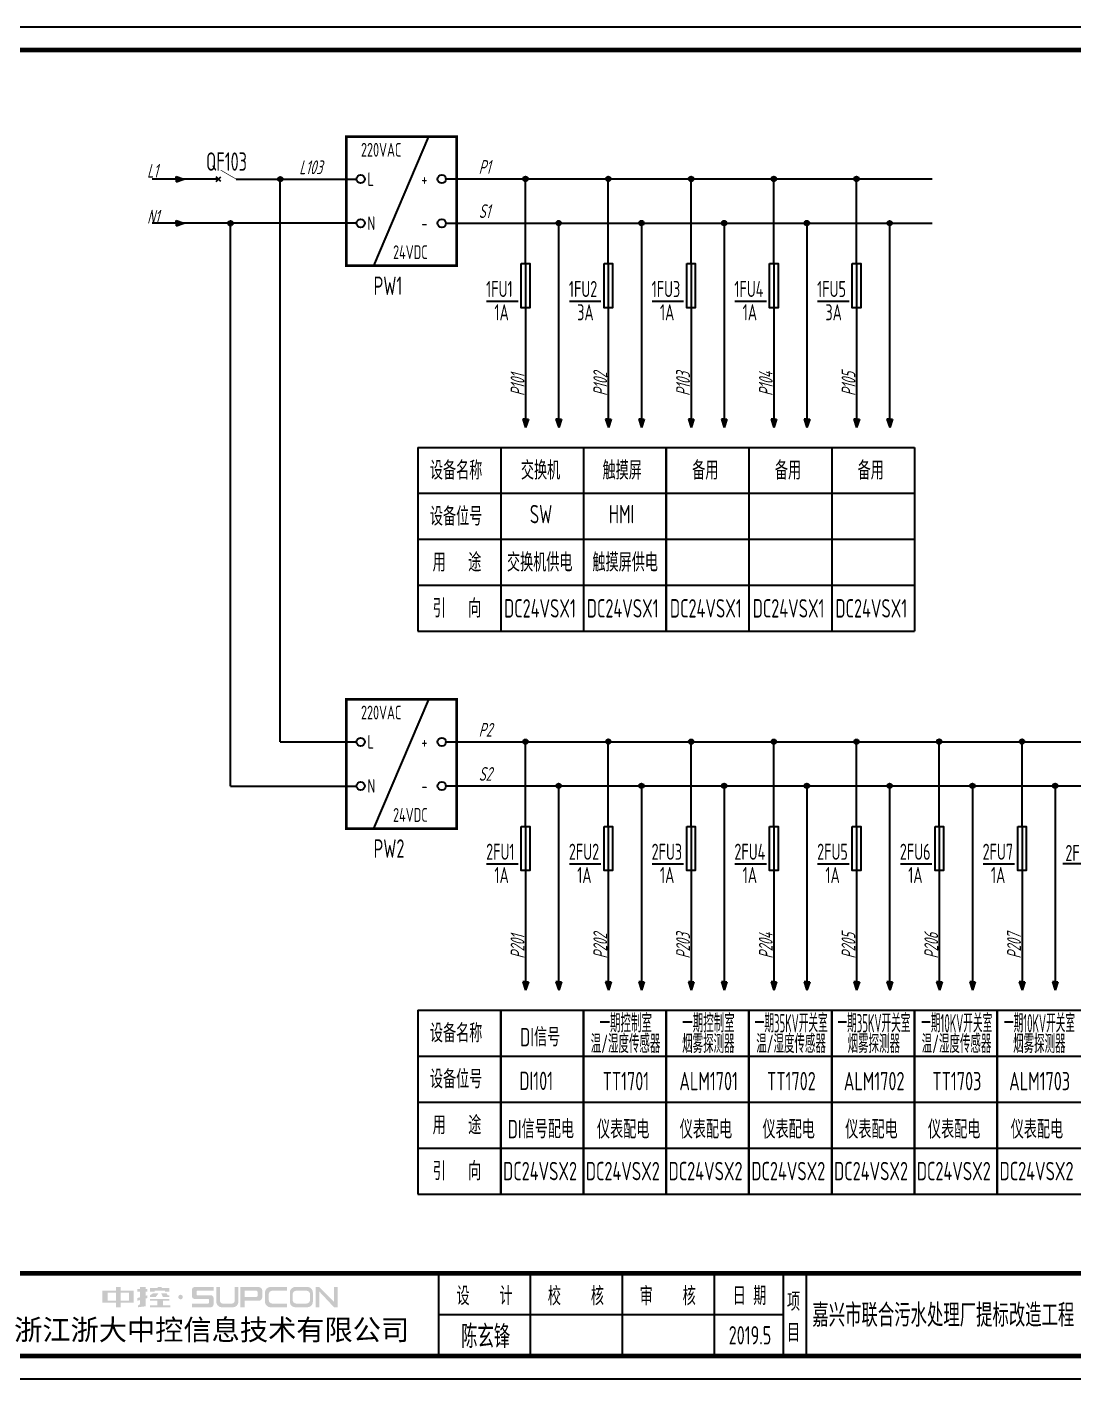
# Model space of a CAD drawing. Header units: millimetres. Extents: x 30557 to 235556, y -116603 to -73383.
# Drawn here: x 219187 to 221464, y -76323 to -73383 of the extents above; entities that cross this region are included whole.
import ezdxf
from ezdxf.enums import TextEntityAlignment as Align

# ---------------------------------------------------------------- set-up
doc = ezdxf.new("R2010")
doc.units = ezdxf.units.MM
doc.layers.add('1', color=3, linetype='Continuous')
doc.layers.add('AXIS', color=4, linetype='Continuous')
doc.layers.add('_Drawing', color=7, linetype='Continuous', lineweight=25)
doc.styles.add('supcon', font='sceie.shx', dxfattribs={"width": 0.75, "height": 40, "bigfont": 'sceic.shx'})
doc.styles.add('Title', font='', dxfattribs={"height": 45})
doc.styles.get('Title').set_extended_font_data('SimHei')

# ---------------------------------------------------------------- blocks, each defined once
blk = doc.blocks.new('中控·SUPCON')
at = {"linetype": 'Continuous'}
h = blk.add_hatch(color=2, dxfattribs=at)
h.dxf.hatch_style = 1
h.paths.add_polyline_path([(34, 33), (20, 33), (20, 37), (15, 37), (15, 36), (15, 33), (0, 33), (0, 20), (13, 20), (15, 20), (15, 15), (20, 15), (20, 20), (22, 20), (34, 20)])
h.paths.add_polyline_path([(20, 30), (20, 31), (29, 31), (29, 22), (20, 22)], flags=16)
h.paths.add_polyline_path([(15, 30), (15, 22), (6, 22), (6, 31), (15, 31)], flags=16)
h.paths.add_polyline_path([(47, 32), (49, 32), (49, 35), (47, 35), (47, 37), (41, 37), (41, 35), (38, 35), (38, 32), (41, 32), (41, 25.8), (38, 25), (38, 22), (41, 22.8), (41, 18.3), (39, 17), (39, 15), (47, 16), (47, 24.5), (49, 25), (49, 28), (47, 27.5)])
h.paths.add_polyline_path([(61, 30), (55, 30), (52, 28), (52, 26), (58, 26)])
h.paths.add_polyline_path([(73, 28), (71, 28), (70, 30), (64, 30), (66, 26), (73, 26)])
h.paths.add_polyline_path([(73, 36), (64.6, 36), (64.6, 37), (60.4, 37), (60.4, 36), (52, 36), (52, 32), (56.8, 32), (56.8, 33.1), (68.2, 33.1), (68.2, 32), (73, 32)])
h.paths.add_polyline_path([(66, 22), (73, 22), (73, 24), (52, 24), (52, 22), (60, 22), (60, 17), (52, 17), (52, 15), (74, 15), (74, 17), (66, 17)])
h.paths.add_polyline_path([(82.7, 26.1, 1), (87.6, 26.1, 1)])
h.paths.add_polyline_path([(118, 28), (103.5, 28, -0.414214), (102.5, 29), (102.5, 32, -0.414214), (103.5, 33), (121, 33), (121, 37), (100.5, 37, 0.414214), (97.5, 34), (97.5, 27, 0.414214), (100.5, 24), (115, 24, -0.414214), (116, 23), (116, 20, -0.414214), (115, 19), (97.5, 19), (97.5, 15), (118, 15, 0.414214), (121, 18), (121, 25, 0.414214)])
h.paths.add_polyline_path([(128, 37), (124, 37), (124, 36), (124, 21, 0.414214), (130, 15), (142, 15, 0.414214), (148, 21), (148, 37), (144, 37), (144, 22, -0.414214), (141, 19), (131, 19, -0.414214), (128, 22)])
h.paths.add_polyline_path([(174, 26), (174, 33, 0.414214), (170, 37), (150, 37), (150, 36), (150, 15), (155, 15), (155, 22), (170, 22, 0.414214)])
h.paths.add_polyline_path([(167, 26), (155, 26), (155, 33), (167, 33, -0.414214), (169, 31), (169, 28, -0.414214)], flags=16)
h.paths.add_polyline_path([(201, 19), (185, 19, -0.414214), (181, 23), (181, 29, -0.414214), (185, 33), (201, 33), (201, 37), (183, 37, 0.414214), (177, 31), (177, 21, 0.414214), (183, 15), (201, 15)])
h.paths.add_polyline_path([(229, 21), (229, 31, 0.414214), (223, 37), (210, 37, 0.414214), (204, 31), (204, 21, 0.414214), (210, 15), (223, 15, 0.414214)])
h.paths.add_polyline_path([(207, 23), (207, 29, -0.414214), (211, 33), (222, 33, -0.414214), (226, 29), (226, 23, -0.414214), (222, 19), (211, 19, -0.414214)], flags=16)
h.paths.add_polyline_path([(236, 32.1), (252, 15), (256, 15), (256, 37), (252, 37), (252, 21), (236, 37), (232, 37), (232, 36), (232, 15), (236, 15)])
h = blk.add_hatch(color=2, dxfattribs=at)
h.dxf.hatch_style = 1
h.paths.add_polyline_path([(34, 33), (20, 33), (20, 37), (15, 37), (15, 36), (15, 33), (0, 33), (0, 20), (13, 20), (15, 20), (15, 15), (20, 15), (20, 20), (22, 20), (34, 20)])
h.paths.add_polyline_path([(20, 30), (20, 31), (29, 31), (29, 22), (20, 22)], flags=16)
h.paths.add_polyline_path([(15, 30), (15, 22), (6, 22), (6, 31), (15, 31)], flags=16)
h.paths.add_polyline_path([(47, 32), (49, 32), (49, 35), (47, 35), (47, 37), (41, 37), (41, 35), (38, 35), (38, 32), (41, 32), (41, 25.8), (38, 25), (38, 22), (41, 22.8), (41, 18.3), (39, 17), (39, 15), (47, 16), (47, 24.5), (49, 25), (49, 28), (47, 27.5)])
h.paths.add_polyline_path([(61, 30), (55, 30), (52, 28), (52, 26), (58, 26)])
h.paths.add_polyline_path([(73, 28), (71, 28), (70, 30), (64, 30), (66, 26), (73, 26)])
h.paths.add_polyline_path([(73, 36), (64.6, 36), (64.6, 37), (60.4, 37), (60.4, 36), (52, 36), (52, 32), (56.8, 32), (56.8, 33.1), (68.2, 33.1), (68.2, 32), (73, 32)])
h.paths.add_polyline_path([(66, 22), (73, 22), (73, 24), (52, 24), (52, 22), (60, 22), (60, 17), (52, 17), (52, 15), (74, 15), (74, 17), (66, 17)])
h.paths.add_polyline_path([(82.7, 26.1, 1), (87.6, 26.1, 1)])
h.paths.add_polyline_path([(118, 28), (103.5, 28, -0.414214), (102.5, 29), (102.5, 32, -0.414214), (103.5, 33), (121, 33), (121, 37), (100.5, 37, 0.414214), (97.5, 34), (97.5, 27, 0.414214), (100.5, 24), (115, 24, -0.414214), (116, 23), (116, 20, -0.414214), (115, 19), (97.5, 19), (97.5, 15), (118, 15, 0.414214), (121, 18), (121, 25, 0.414214)])
h.paths.add_polyline_path([(128, 37), (124, 37), (124, 36), (124, 21, 0.414214), (130, 15), (142, 15, 0.414214), (148, 21), (148, 37), (144, 37), (144, 22, -0.414214), (141, 19), (131, 19, -0.414214), (128, 22)])
h.paths.add_polyline_path([(174, 26), (174, 33, 0.414214), (170, 37), (150, 37), (150, 36), (150, 15), (155, 15), (155, 22), (170, 22, 0.414214)])
h.paths.add_polyline_path([(167, 26), (155, 26), (155, 33), (167, 33, -0.414214), (169, 31), (169, 28, -0.414214)], flags=16)
h.paths.add_polyline_path([(201, 19), (185, 19, -0.414214), (181, 23), (181, 29, -0.414214), (185, 33), (201, 33), (201, 37), (183, 37, 0.414214), (177, 31), (177, 21, 0.414214), (183, 15), (201, 15)])
h.paths.add_polyline_path([(229, 21), (229, 31, 0.414214), (223, 37), (210, 37, 0.414214), (204, 31), (204, 21, 0.414214), (210, 15), (223, 15, 0.414214)])
h.paths.add_polyline_path([(207, 23), (207, 29, -0.414214), (211, 33), (222, 33, -0.414214), (226, 29), (226, 23, -0.414214), (222, 19), (211, 19, -0.414214)], flags=16)
h.paths.add_polyline_path([(236, 32.1), (252, 15), (256, 15), (256, 37), (252, 37), (252, 21), (236, 37), (232, 37), (232, 36), (232, 15), (236, 15)])
h = blk.add_hatch(color=2, dxfattribs=at)
h.dxf.hatch_style = 1
h.paths.add_polyline_path([(34, 33), (20, 33), (20, 37), (15, 37), (15, 36), (15, 33), (0, 33), (0, 20), (13, 20), (15, 20), (15, 15), (20, 15), (20, 20), (22, 20), (34, 20)])
h.paths.add_polyline_path([(20, 30), (20, 31), (29, 31), (29, 22), (20, 22)], flags=16)
h.paths.add_polyline_path([(15, 30), (15, 22), (6, 22), (6, 31), (15, 31)], flags=16)
h.paths.add_polyline_path([(47, 32), (49, 32), (49, 35), (47, 35), (47, 37), (41, 37), (41, 35), (38, 35), (38, 32), (41, 32), (41, 25.8), (38, 25), (38, 22), (41, 22.8), (41, 18.3), (39, 17), (39, 15), (47, 16), (47, 24.5), (49, 25), (49, 28), (47, 27.5)])
h.paths.add_polyline_path([(61, 30), (55, 30), (52, 28), (52, 26), (58, 26)])
h.paths.add_polyline_path([(73, 28), (71, 28), (70, 30), (64, 30), (66, 26), (73, 26)])
h.paths.add_polyline_path([(73, 36), (64.6, 36), (64.6, 37), (60.4, 37), (60.4, 36), (52, 36), (52, 32), (56.8, 32), (56.8, 33.1), (68.2, 33.1), (68.2, 32), (73, 32)])
h.paths.add_polyline_path([(66, 22), (73, 22), (73, 24), (52, 24), (52, 22), (60, 22), (60, 17), (52, 17), (52, 15), (74, 15), (74, 17), (66, 17)])
h.paths.add_polyline_path([(82.7, 26.1, 1), (87.6, 26.1, 1)])
h.paths.add_polyline_path([(118, 28), (103.5, 28, -0.414214), (102.5, 29), (102.5, 32, -0.414214), (103.5, 33), (121, 33), (121, 37), (100.5, 37, 0.414214), (97.5, 34), (97.5, 27, 0.414214), (100.5, 24), (115, 24, -0.414214), (116, 23), (116, 20, -0.414214), (115, 19), (97.5, 19), (97.5, 15), (118, 15, 0.414214), (121, 18), (121, 25, 0.414214)])
h.paths.add_polyline_path([(128, 37), (124, 37), (124, 36), (124, 21, 0.414214), (130, 15), (142, 15, 0.414214), (148, 21), (148, 37), (144, 37), (144, 22, -0.414214), (141, 19), (131, 19, -0.414214), (128, 22)])
h.paths.add_polyline_path([(174, 26), (174, 33, 0.414214), (170, 37), (150, 37), (150, 36), (150, 15), (155, 15), (155, 22), (170, 22, 0.414214)])
h.paths.add_polyline_path([(167, 26), (155, 26), (155, 33), (167, 33, -0.414214), (169, 31), (169, 28, -0.414214)], flags=16)
h.paths.add_polyline_path([(201, 19), (185, 19, -0.414214), (181, 23), (181, 29, -0.414214), (185, 33), (201, 33), (201, 37), (183, 37, 0.414214), (177, 31), (177, 21, 0.414214), (183, 15), (201, 15)])
h.paths.add_polyline_path([(229, 21), (229, 31, 0.414214), (223, 37), (210, 37, 0.414214), (204, 31), (204, 21, 0.414214), (210, 15), (223, 15, 0.414214)])
h.paths.add_polyline_path([(207, 23), (207, 29, -0.414214), (211, 33), (222, 33, -0.414214), (226, 29), (226, 23, -0.414214), (222, 19), (211, 19, -0.414214)], flags=16)
h.paths.add_polyline_path([(236, 32.1), (252, 15), (256, 15), (256, 37), (252, 37), (252, 21), (236, 37), (232, 37), (232, 36), (232, 15), (236, 15)])
h = blk.add_hatch(color=2, dxfattribs=at)
h.dxf.hatch_style = 1
h.paths.add_polyline_path([(34, 33), (20, 33), (20, 37), (15, 37), (15, 36), (15, 33), (0, 33), (0, 20), (13, 20), (15, 20), (15, 15), (20, 15), (20, 20), (22, 20), (34, 20)])
h.paths.add_polyline_path([(20, 30), (20, 31), (29, 31), (29, 22), (20, 22)], flags=16)
h.paths.add_polyline_path([(15, 30), (15, 22), (6, 22), (6, 31), (15, 31)], flags=16)
h.paths.add_polyline_path([(47, 32), (49, 32), (49, 35), (47, 35), (47, 37), (41, 37), (41, 35), (38, 35), (38, 32), (41, 32), (41, 25.8), (38, 25), (38, 22), (41, 22.8), (41, 18.3), (39, 17), (39, 15), (47, 16), (47, 24.5), (49, 25), (49, 28), (47, 27.5)])
h.paths.add_polyline_path([(61, 30), (55, 30), (52, 28), (52, 26), (58, 26)])
h.paths.add_polyline_path([(73, 28), (71, 28), (70, 30), (64, 30), (66, 26), (73, 26)])
h.paths.add_polyline_path([(73, 36), (64.6, 36), (64.6, 37), (60.4, 37), (60.4, 36), (52, 36), (52, 32), (56.8, 32), (56.8, 33.1), (68.2, 33.1), (68.2, 32), (73, 32)])
h.paths.add_polyline_path([(66, 22), (73, 22), (73, 24), (52, 24), (52, 22), (60, 22), (60, 17), (52, 17), (52, 15), (74, 15), (74, 17), (66, 17)])
h.paths.add_polyline_path([(82.7, 26.1, 1), (87.6, 26.1, 1)])
h.paths.add_polyline_path([(118, 28), (103.5, 28, -0.414214), (102.5, 29), (102.5, 32, -0.414214), (103.5, 33), (121, 33), (121, 37), (100.5, 37, 0.414214), (97.5, 34), (97.5, 27, 0.414214), (100.5, 24), (115, 24, -0.414214), (116, 23), (116, 20, -0.414214), (115, 19), (97.5, 19), (97.5, 15), (118, 15, 0.414214), (121, 18), (121, 25, 0.414214)])
h.paths.add_polyline_path([(128, 37), (124, 37), (124, 36), (124, 21, 0.414214), (130, 15), (142, 15, 0.414214), (148, 21), (148, 37), (144, 37), (144, 22, -0.414214), (141, 19), (131, 19, -0.414214), (128, 22)])
h.paths.add_polyline_path([(174, 26), (174, 33, 0.414214), (170, 37), (150, 37), (150, 36), (150, 15), (155, 15), (155, 22), (170, 22, 0.414214)])
h.paths.add_polyline_path([(167, 26), (155, 26), (155, 33), (167, 33, -0.414214), (169, 31), (169, 28, -0.414214)], flags=16)
h.paths.add_polyline_path([(201, 19), (185, 19, -0.414214), (181, 23), (181, 29, -0.414214), (185, 33), (201, 33), (201, 37), (183, 37, 0.414214), (177, 31), (177, 21, 0.414214), (183, 15), (201, 15)])
h.paths.add_polyline_path([(229, 21), (229, 31, 0.414214), (223, 37), (210, 37, 0.414214), (204, 31), (204, 21, 0.414214), (210, 15), (223, 15, 0.414214)])
h.paths.add_polyline_path([(207, 23), (207, 29, -0.414214), (211, 33), (222, 33, -0.414214), (226, 29), (226, 23, -0.414214), (222, 19), (211, 19, -0.414214)], flags=16)
h.paths.add_polyline_path([(236, 32.1), (252, 15), (256, 15), (256, 37), (252, 37), (252, 21), (236, 37), (232, 37), (232, 36), (232, 15), (236, 15)])
h = blk.add_hatch(color=2, dxfattribs=at)
h.dxf.hatch_style = 1
h.paths.add_polyline_path([(34, 33), (20, 33), (20, 37), (15, 37), (15, 36), (15, 33), (0, 33), (0, 20), (13, 20), (15, 20), (15, 15), (20, 15), (20, 20), (22, 20), (34, 20)])
h.paths.add_polyline_path([(20, 30), (20, 31), (29, 31), (29, 22), (20, 22)], flags=16)
h.paths.add_polyline_path([(15, 30), (15, 22), (6, 22), (6, 31), (15, 31)], flags=16)
h.paths.add_polyline_path([(47, 32), (49, 32), (49, 35), (47, 35), (47, 37), (41, 37), (41, 35), (38, 35), (38, 32), (41, 32), (41, 25.8), (38, 25), (38, 22), (41, 22.8), (41, 18.3), (39, 17), (39, 15), (47, 16), (47, 24.5), (49, 25), (49, 28), (47, 27.5)])
h.paths.add_polyline_path([(61, 30), (55, 30), (52, 28), (52, 26), (58, 26)])
h.paths.add_polyline_path([(73, 28), (71, 28), (70, 30), (64, 30), (66, 26), (73, 26)])
h.paths.add_polyline_path([(73, 36), (64.6, 36), (64.6, 37), (60.4, 37), (60.4, 36), (52, 36), (52, 32), (56.8, 32), (56.8, 33.1), (68.2, 33.1), (68.2, 32), (73, 32)])
h.paths.add_polyline_path([(66, 22), (73, 22), (73, 24), (52, 24), (52, 22), (60, 22), (60, 17), (52, 17), (52, 15), (74, 15), (74, 17), (66, 17)])
h.paths.add_polyline_path([(82.7, 26.1, 1), (87.6, 26.1, 1)])
h.paths.add_polyline_path([(118, 28), (103.5, 28, -0.414214), (102.5, 29), (102.5, 32, -0.414214), (103.5, 33), (121, 33), (121, 37), (100.5, 37, 0.414214), (97.5, 34), (97.5, 27, 0.414214), (100.5, 24), (115, 24, -0.414214), (116, 23), (116, 20, -0.414214), (115, 19), (97.5, 19), (97.5, 15), (118, 15, 0.414214), (121, 18), (121, 25, 0.414214)])
h.paths.add_polyline_path([(128, 37), (124, 37), (124, 36), (124, 21, 0.414214), (130, 15), (142, 15, 0.414214), (148, 21), (148, 37), (144, 37), (144, 22, -0.414214), (141, 19), (131, 19, -0.414214), (128, 22)])
h.paths.add_polyline_path([(174, 26), (174, 33, 0.414214), (170, 37), (150, 37), (150, 36), (150, 15), (155, 15), (155, 22), (170, 22, 0.414214)])
h.paths.add_polyline_path([(167, 26), (155, 26), (155, 33), (167, 33, -0.414214), (169, 31), (169, 28, -0.414214)], flags=16)
h.paths.add_polyline_path([(201, 19), (185, 19, -0.414214), (181, 23), (181, 29, -0.414214), (185, 33), (201, 33), (201, 37), (183, 37, 0.414214), (177, 31), (177, 21, 0.414214), (183, 15), (201, 15)])
h.paths.add_polyline_path([(229, 21), (229, 31, 0.414214), (223, 37), (210, 37, 0.414214), (204, 31), (204, 21, 0.414214), (210, 15), (223, 15, 0.414214)])
h.paths.add_polyline_path([(207, 23), (207, 29, -0.414214), (211, 33), (222, 33, -0.414214), (226, 29), (226, 23, -0.414214), (222, 19), (211, 19, -0.414214)], flags=16)
h.paths.add_polyline_path([(236, 32.1), (252, 15), (256, 15), (256, 37), (252, 37), (252, 21), (236, 37), (232, 37), (232, 36), (232, 15), (236, 15)])
h = blk.add_hatch(color=2, dxfattribs=at)
h.dxf.hatch_style = 1
h.paths.add_polyline_path([(34, 33), (20, 33), (20, 37), (15, 37), (15, 36), (15, 33), (0, 33), (0, 20), (13, 20), (15, 20), (15, 15), (20, 15), (20, 20), (22, 20), (34, 20)])
h.paths.add_polyline_path([(20, 30), (20, 31), (29, 31), (29, 22), (20, 22)], flags=16)
h.paths.add_polyline_path([(15, 30), (15, 22), (6, 22), (6, 31), (15, 31)], flags=16)
h.paths.add_polyline_path([(47, 32), (49, 32), (49, 35), (47, 35), (47, 37), (41, 37), (41, 35), (38, 35), (38, 32), (41, 32), (41, 25.8), (38, 25), (38, 22), (41, 22.8), (41, 18.3), (39, 17), (39, 15), (47, 16), (47, 24.5), (49, 25), (49, 28), (47, 27.5)])
h.paths.add_polyline_path([(61, 30), (55, 30), (52, 28), (52, 26), (58, 26)])
h.paths.add_polyline_path([(73, 28), (71, 28), (70, 30), (64, 30), (66, 26), (73, 26)])
h.paths.add_polyline_path([(73, 36), (64.6, 36), (64.6, 37), (60.4, 37), (60.4, 36), (52, 36), (52, 32), (56.8, 32), (56.8, 33.1), (68.2, 33.1), (68.2, 32), (73, 32)])
h.paths.add_polyline_path([(66, 22), (73, 22), (73, 24), (52, 24), (52, 22), (60, 22), (60, 17), (52, 17), (52, 15), (74, 15), (74, 17), (66, 17)])
h.paths.add_polyline_path([(82.7, 26.1, 1), (87.6, 26.1, 1)])
h.paths.add_polyline_path([(118, 28), (103.5, 28, -0.414214), (102.5, 29), (102.5, 32, -0.414214), (103.5, 33), (121, 33), (121, 37), (100.5, 37, 0.414214), (97.5, 34), (97.5, 27, 0.414214), (100.5, 24), (115, 24, -0.414214), (116, 23), (116, 20, -0.414214), (115, 19), (97.5, 19), (97.5, 15), (118, 15, 0.414214), (121, 18), (121, 25, 0.414214)])
h.paths.add_polyline_path([(128, 37), (124, 37), (124, 36), (124, 21, 0.414214), (130, 15), (142, 15, 0.414214), (148, 21), (148, 37), (144, 37), (144, 22, -0.414214), (141, 19), (131, 19, -0.414214), (128, 22)])
h.paths.add_polyline_path([(174, 26), (174, 33, 0.414214), (170, 37), (150, 37), (150, 36), (150, 15), (155, 15), (155, 22), (170, 22, 0.414214)])
h.paths.add_polyline_path([(167, 26), (155, 26), (155, 33), (167, 33, -0.414214), (169, 31), (169, 28, -0.414214)], flags=16)
h.paths.add_polyline_path([(201, 19), (185, 19, -0.414214), (181, 23), (181, 29, -0.414214), (185, 33), (201, 33), (201, 37), (183, 37, 0.414214), (177, 31), (177, 21, 0.414214), (183, 15), (201, 15)])
h.paths.add_polyline_path([(229, 21), (229, 31, 0.414214), (223, 37), (210, 37, 0.414214), (204, 31), (204, 21, 0.414214), (210, 15), (223, 15, 0.414214)])
h.paths.add_polyline_path([(207, 23), (207, 29, -0.414214), (211, 33), (222, 33, -0.414214), (226, 29), (226, 23, -0.414214), (222, 19), (211, 19, -0.414214)], flags=16)
h.paths.add_polyline_path([(236, 32.1), (252, 15), (256, 15), (256, 37), (252, 37), (252, 21), (236, 37), (232, 37), (232, 36), (232, 15), (236, 15)])
blk = doc.blocks.new('supcon图框')
at = {"linetype": 'Continuous'}
for p, q in [((6145.7, 4361.7), (1987.7, 4361.7)), ((1987.7, 1421.7), (6145.7, 1421.7))]:
    blk.add_line(p, q, dxfattribs=at)
for p, q in [((3145.7, 1651.7), (3145.7, 1471.7)), ((3345.7, 1651.7), (3345.7, 1471.7)), ((3545.7, 1651.7), (3545.7, 1471.7)), ((3745.7, 1651.7), (3745.7, 1471.7)), ((3895.7, 1651.7), (3895.7, 1471.7)), ((3945.7, 1651.7), (3945.7, 1471.7)), ((3145.7, 1561.7), (3895.7, 1561.7))]:
    blk.add_line(p, q)
at = {"linetype": 'Continuous', "const_width": 10}
blk.add_lwpolyline([(2195.7, 4311.7), (6095.7, 4311.7), (6095.7, 1471.7), (2195.7, 1471.7)], close=True, dxfattribs=at)
blk.add_lwpolyline([(2195.7, 1651.7), (6095.7, 1651.7)], dxfattribs=at)
at = {"linetype": 'Continuous', "xscale": 2, "yscale": 2, "zscale": 2}
blk.add_blockref('中控·SUPCON', (2414.6, 1547.7), dxfattribs=at)
at = {"style": 'supcon', "width": 0.75}
for s, p in [('设    计', (3246.2, 1604.2)), ('校    核', (3444.8, 1604.2)), ('审    核', (3644.5, 1604.2)), ('日 期', (3822.5, 1604.2)), ('项', (3918.2, 1590.7)), ('目', (3918.2, 1522.9))]:
    blk.add_text(s, height=40, dxfattribs=at).set_placement(p, align=Align.MIDDLE)
at = {"style": 'Title'}
blk.add_text('浙江浙大中控信息技术有限公司', height=45, dxfattribs=at).set_placement((2222.8, 1506.2))

msp = doc.modelspace()

# ---------------------------------------------------------------- hatches: boundary and pattern name
h = msp.add_hatch(color=256)
h.dxf.hatch_style = 1
h.paths.add_polyline_path([(219742.8, -73713.7, 1), (219732.8, -73713.7, 1)])
h = msp.add_hatch(color=256)
h.dxf.hatch_style = 1
h.paths.add_polyline_path([(220276.3, -73713.2, 1), (220266.3, -73713.2, 1)])
h = msp.add_hatch(color=256)
h.dxf.hatch_style = 1
h.paths.add_polyline_path([(220456.3, -73713.2, 1), (220446.3, -73713.2, 1)])
h = msp.add_hatch(color=256)
h.dxf.hatch_style = 1
h.paths.add_polyline_path([(220636.3, -73713.2, 1), (220626.3, -73713.2, 1)])
h = msp.add_hatch(color=256)
h.dxf.hatch_style = 1
h.paths.add_polyline_path([(220816.3, -73713.2, 1), (220806.3, -73713.2, 1)])
h = msp.add_hatch(color=256)
h.dxf.hatch_style = 1
h.paths.add_polyline_path([(220996.3, -73713.3, 1), (220986.3, -73713.3, 1)])
h = msp.add_hatch(color=256)
h.dxf.hatch_style = 1
h.paths.add_polyline_path([(219634.7, -73809.7, 1), (219624.7, -73809.7, 1)])
h = msp.add_hatch(color=256)
h.dxf.hatch_style = 1
h.paths.add_polyline_path([(220348.3, -73809.3, 1), (220338.3, -73809.3, 1)])
h = msp.add_hatch(color=256)
h.dxf.hatch_style = 1
h.paths.add_polyline_path([(220528.3, -73809.3, 1), (220518.3, -73809.3, 1)])
h = msp.add_hatch(color=256)
h.dxf.hatch_style = 1
h.paths.add_polyline_path([(220708.3, -73809.3, 1), (220698.3, -73809.3, 1)])
h = msp.add_hatch(color=256)
h.dxf.hatch_style = 1
h.paths.add_polyline_path([(220888.3, -73809.3, 1), (220878.3, -73809.3, 1)])
h = msp.add_hatch(color=256)
h.dxf.hatch_style = 1
h.paths.add_polyline_path([(221068.3, -73809.4, 1), (221058.3, -73809.4, 1)])
h = msp.add_hatch(color=256)
h.dxf.hatch_style = 1
h.paths.add_polyline_path([(220276.3, -74937.1, 1), (220266.3, -74937.1, 1)])
h = msp.add_hatch(color=256)
h.dxf.hatch_style = 1
h.paths.add_polyline_path([(220456.3, -74936.9, 1), (220446.3, -74936.9, 1)])
h = msp.add_hatch(color=256)
h.dxf.hatch_style = 1
h.paths.add_polyline_path([(220636.3, -74937.1, 1), (220626.3, -74937.1, 1)])
h = msp.add_hatch(color=256)
h.dxf.hatch_style = 1
h.paths.add_polyline_path([(220816.3, -74937.1, 1), (220806.3, -74937.1, 1)])
h = msp.add_hatch(color=256)
h.dxf.hatch_style = 1
h.paths.add_polyline_path([(220996.3, -74937.1, 1), (220986.3, -74937.1, 1)])
h = msp.add_hatch(color=256)
h.dxf.hatch_style = 1
h.paths.add_polyline_path([(221176.3, -74936.9, 1), (221166.3, -74936.9, 1)])
h = msp.add_hatch(color=256)
h.dxf.hatch_style = 1
h.paths.add_polyline_path([(221356.3, -74936.9, 1), (221346.3, -74936.9, 1)])
h = msp.add_hatch(color=256)
h.dxf.hatch_style = 1
h.paths.add_polyline_path([(220348.3, -75033.1, 1), (220338.3, -75033.1, 1)])
h = msp.add_hatch(color=256)
h.dxf.hatch_style = 1
h.paths.add_polyline_path([(220528.3, -75033.1, 1), (220518.3, -75033.1, 1)])
h = msp.add_hatch(color=256)
h.dxf.hatch_style = 1
h.paths.add_polyline_path([(220708.3, -75033.1, 1), (220698.3, -75033.1, 1)])
h = msp.add_hatch(color=256)
h.dxf.hatch_style = 1
h.paths.add_polyline_path([(220888.3, -75033.1, 1), (220878.3, -75033.1, 1)])
h = msp.add_hatch(color=256)
h.dxf.hatch_style = 1
h.paths.add_polyline_path([(221068.3, -75033.1, 1), (221058.3, -75033.1, 1)])
h = msp.add_hatch(color=256)
h.dxf.hatch_style = 1
h.paths.add_polyline_path([(221248.3, -75033.1, 1), (221238.3, -75033.1, 1)])
h = msp.add_hatch(color=256)
h.dxf.hatch_style = 1
h.paths.add_polyline_path([(221428.3, -75033.1, 1), (221418.3, -75033.1, 1)])
at = {"layer": '1'}
for color, points in [(1, [(219511, -73713.7), (219511, -73719.3), (219527.9, -73713.7), (219511, -73708)]), (150, [(219511.1, -73804), (219511.1, -73809.7), (219511.1, -73815.3), (219527.9, -73809.7)]), (37, [(220271.4, -74235.6), (220265.4, -74235.6), (220271.4, -74253.6), (220277.4, -74235.6)]), (5, [(220349.4, -74235.6), (220343.4, -74235.6), (220337.4, -74235.6), (220343.4, -74253.6)]), (37, [(220451.4, -74235.6), (220445.4, -74235.6), (220451.4, -74253.6), (220457.4, -74235.6)]), (5, [(220529.4, -74235.6), (220523.4, -74235.6), (220517.4, -74235.6), (220523.4, -74253.6)]), (37, [(220631.4, -74235.6), (220625.4, -74235.6), (220631.4, -74253.6), (220637.4, -74235.6)]), (5, [(220709.4, -74235.6), (220703.4, -74235.6), (220697.4, -74235.6), (220703.4, -74253.6)]), (37, [(220811.4, -74235.6), (220805.4, -74235.6), (220811.4, -74253.6), (220817.4, -74235.6)]), (5, [(220889.4, -74235.6), (220883.4, -74235.6), (220877.4, -74235.6), (220883.4, -74253.6)]), (37, [(220991.4, -74235.6), (220985.4, -74235.6), (220991.4, -74253.6), (220997.4, -74235.6)]), (5, [(221069.4, -74235.6), (221063.4, -74235.6), (221057.4, -74235.6), (221063.4, -74253.6)]), (37, [(220271.4, -75459.4), (220265.4, -75459.4), (220271.4, -75477.4), (220277.4, -75459.4)]), (5, [(220349.4, -75459.4), (220343.4, -75459.4), (220337.4, -75459.4), (220343.4, -75477.4)]), (37, [(220451.4, -75459.4), (220445.4, -75459.4), (220451.4, -75477.4), (220457.4, -75459.4)]), (5, [(220529.4, -75459.4), (220523.4, -75459.4), (220517.4, -75459.4), (220523.4, -75477.4)]), (37, [(220631.4, -75459.4), (220625.4, -75459.4), (220631.4, -75477.4), (220637.4, -75459.4)]), (5, [(220709.4, -75459.4), (220703.4, -75459.4), (220697.4, -75459.4), (220703.4, -75477.4)]), (37, [(220811.4, -75459.4), (220805.4, -75459.4), (220811.4, -75477.4), (220817.4, -75459.4)]), (5, [(220889.4, -75459.4), (220883.4, -75459.4), (220877.4, -75459.4), (220883.4, -75477.4)]), (37, [(220991.4, -75459.4), (220985.4, -75459.4), (220991.4, -75477.4), (220997.4, -75459.4)]), (5, [(221069.4, -75459.4), (221063.4, -75459.4), (221057.4, -75459.4), (221063.4, -75477.4)]), (37, [(221171.4, -75459.4), (221165.4, -75459.4), (221171.4, -75477.4), (221177.4, -75459.4)]), (5, [(221249.4, -75459.4), (221243.4, -75459.4), (221237.4, -75459.4), (221243.4, -75477.4)]), (37, [(221351.4, -75459.4), (221345.4, -75459.4), (221351.4, -75477.4), (221357.4, -75459.4)]), (5, [(221429.4, -75459.4), (221423.4, -75459.4), (221417.4, -75459.4), (221423.4, -75477.4)])]:
    msp.add_hatch(color=color, dxfattribs=at).paths.add_polyline_path(points)

# ---------------------------------------------------------------- linework, layer by layer
at = {"color": 1, "lineweight": -3}
msp.add_line((219592.2, -73713.7), (219458.9, -73713.7), dxfattribs=at)
at = {"color": 1, "linetype": 'Continuous'}
msp.add_line((219737.8, -74937.5), (219737.8, -73713.7), dxfattribs=at)
at = {"color": 150}
msp.add_line((219903.6, -73809.7), (219458.9, -73809.7), dxfattribs=at)
at = {"color": 150, "linetype": 'Continuous'}
msp.add_line((219629.7, -75033.8), (219629.7, -73809.7), dxfattribs=at)
for p, q in [((220186.6, -73979.1), (220255.1, -73979.1)), ((220366.6, -73979.1), (220435.1, -73979.1)), ((220546.6, -73979.1), (220615.1, -73979.1)), ((220726.6, -73979.1), (220795.1, -73979.1)), ((220906.6, -73979.1), (220975.1, -73979.1)), ((220186.6, -75202.8), (220255.1, -75202.8)), ((220366.6, -75202.8), (220435.1, -75202.8)), ((220546.6, -75202.8), (220615.1, -75202.8)), ((220726.6, -75202.8), (220795.1, -75202.8)), ((220906.6, -75202.8), (220975.1, -75202.8)), ((221086.6, -75202.8), (221155.1, -75202.8)), ((221266.6, -75202.8), (221335.1, -75202.8))]:
    msp.add_line(p, q)
at = {"linetype": 'Continuous'}
for p, q in [((220037.3, -74297), (221117.3, -74297)), ((220037.3, -74297), (220037.3, -74697)), ((220217.3, -74297), (220217.3, -74697)), ((220397.3, -74297), (220397.3, -74697)), ((220577.3, -74697), (220577.3, -74297)), ((220577.3, -74297), (220577.3, -74697)), ((220577.3, -74297), (220577.3, -74697)), ((220757.3, -74297), (220757.3, -74697)), ((220757.3, -74297), (220757.3, -74697)), ((220937.3, -74297), (220937.3, -74697)), ((221117.3, -74297), (221117.3, -74697)), ((220037.3, -74397), (221117.3, -74397)), ((220037.3, -74497), (221117.3, -74497)), ((220037.3, -74597), (221117.3, -74597)), ((220037.3, -74697), (221117.3, -74697)), ((221440, -75201.8), (221516.2, -75201.8)), ((220037.3, -75520.8), (222917.3, -75520.8)), ((220037.3, -75520.8), (220037.3, -75920.8)), ((220217.3, -75520.8), (220217.3, -75920.8)), ((220217.3, -75920.8), (220217.3, -75520.8)), ((220037.3, -75920.8), (222917.3, -75920.8))]:
    msp.add_line(p, q, dxfattribs=at)
at = {"color": 7, "linetype": 'Continuous'}
for p, q in [((220397.3, -75920.8), (220397.3, -75520.8)), ((220397.3, -75520.8), (220397.3, -75920.8)), ((220577.3, -75920.8), (220577.3, -75520.8)), ((220577.3, -75520.8), (220577.3, -75920.8)), ((220757.3, -75920.8), (220757.3, -75520.8)), ((220757.3, -75520.8), (220757.3, -75920.8)), ((220937.3, -75920.8), (220937.3, -75520.8)), ((220937.3, -75520.8), (220937.3, -75920.8)), ((221117.3, -75920.8), (221117.3, -75520.8)), ((221117.3, -75520.8), (221117.3, -75920.8)), ((221297.3, -75920.8), (221297.3, -75520.8)), ((221297.3, -75520.8), (221297.3, -75920.8)), ((220037.3, -75620.8), (222917.3, -75620.8)), ((220037.3, -75720.8), (222917.3, -75720.8)), ((220037.3, -75820.8), (222917.3, -75820.8))]:
    msp.add_line(p, q, dxfattribs=at)
at = {"lineweight": -3, "const_width": 6}
for points in [[(219881.2, -73902.1), (220121.2, -73902.1), (220121.2, -73621.2), (219881.2, -73621.2)], [(219881.2, -75126), (220121.2, -75126), (220121.2, -74845), (219881.2, -74845)]]:
    msp.add_lwpolyline(points, close=True, dxfattribs=at)
at = {"color": 4, "const_width": 1.35}
msp.add_lwpolyline([(219641.9, -73713.7), (219608.4, -73694.3)], dxfattribs=at)
at = {"color": 4}
for points in [[(219603.4, -73713.7), (219592.2, -73713.7)], [(219641.9, -73713.7), (219667.7, -73713.7)]]:
    msp.add_lwpolyline(points, dxfattribs=at)
for centre in [(219737.8, -73713.7), (220271.3, -73713.2), (220451.3, -73713.2), (220631.3, -73713.2), (220811.3, -73713.2), (220991.3, -73713.3), (219629.7, -73809.7), (220343.3, -73809.3), (220523.3, -73809.3), (220703.3, -73809.3), (220883.3, -73809.3), (221063.3, -73809.4), (220271.3, -74937.1), (220451.3, -74936.9), (220631.3, -74937.1), (220811.3, -74937.1), (220991.3, -74937.1), (221171.3, -74936.9), (221351.3, -74936.9), (220343.3, -75033.1), (220523.3, -75033.1), (220703.3, -75033.1), (220883.3, -75033.1), (221063.3, -75033.1), (221243.3, -75033.1), (221423.3, -75033.1)]:
    msp.add_circle(centre, 5)
at = {"layer": '1', "color": 7}
for p, q in [((219941.2, -73902.1), (220061.2, -73621.2)), ((219941.2, -75126), (220061.2, -74845))]:
    msp.add_line(p, q, dxfattribs=at)
at = {"layer": '1', "color": 1, "linetype": 'Continuous'}
for p, q in [((219511, -73713.7), (219511, -73708)), ((219511, -73708), (219527.9, -73713.7)), ((219511, -73719.3), (219527.9, -73713.7)), ((219511, -73713.7), (219511, -73719.3))]:
    msp.add_line(p, q, dxfattribs=at)
at = {"layer": '1', "color": 4}
for p, q in [((219608.3, -73718.9), (219598.6, -73708.4)), ((219598.6, -73718.9), (219608.3, -73708.4))]:
    msp.add_line(p, q, dxfattribs=at)
at = {"layer": '1', "color": 37}
for p, q in [((220098, -73713.3), (221156.1, -73713.3)), ((220271.3, -73897.5), (220271.3, -73713.2)), ((220451.3, -73897.5), (220451.3, -73713.2)), ((220631.3, -73897.5), (220631.3, -73713.2)), ((220811.3, -73897.5), (220811.3, -73713.2)), ((220991.3, -73897.5), (220991.3, -73713.2)), ((220271.3, -73993.7), (220271.3, -74235.6)), ((220451.3, -73993.7), (220451.3, -74235.6)), ((220631.3, -73993.7), (220631.3, -74235.6)), ((220811.3, -73993.7), (220811.3, -74235.6)), ((220991.3, -73993.7), (220991.3, -74235.6)), ((220098, -74937.1), (222913.2, -74937.1)), ((220271.3, -75121.3), (220271.3, -74937)), ((220451.3, -75121.3), (220451.3, -74937)), ((220631.3, -75121.3), (220631.3, -74937)), ((220811.3, -75121.3), (220811.3, -74937)), ((220991.3, -75121.3), (220991.3, -74937)), ((221171.3, -75121.3), (221171.3, -74937)), ((221351.3, -75121.3), (221351.3, -74937.1)), ((220271.3, -75217.4), (220271.3, -75459.4)), ((220451.3, -75217.4), (220451.3, -75459.4)), ((220631.3, -75217.4), (220631.3, -75459.4)), ((220811.3, -75217.4), (220811.3, -75459.4)), ((220991.3, -75217.4), (220991.3, -75459.4)), ((221171.3, -75217.4), (221171.3, -75459.4)), ((221351.3, -75217.4), (221351.3, -75459.4))]:
    msp.add_line(p, q, dxfattribs=at)
at = {"layer": '1', "color": 150}
for p, q in [((219511, -73804), (219527.9, -73809.7)), ((219511, -73809.7), (219511, -73804)), ((219511, -73809.7), (219511, -73815.3)), ((219511, -73815.3), (219527.9, -73809.7)), ((219511.1, -73804), (219527.9, -73809.7)), ((219511.1, -73815.3), (219527.9, -73809.7)), ((219629.7, -75033.8), (219903.6, -75033.8))]:
    msp.add_line(p, q, dxfattribs=at)
at = {"layer": '1', "color": 5}
for p, q in [((220098, -73809.3), (221156.1, -73809.3)), ((220343.3, -73809.3), (220343.3, -74235.6)), ((220523.3, -73809.3), (220523.3, -74235.6)), ((220703.3, -73809.3), (220703.3, -74235.6)), ((220883.3, -73809.3), (220883.3, -74235.6)), ((221063.3, -73809.3), (221063.3, -74235.6)), ((220343.4, -74235.6), (220337.4, -74235.6)), ((220337.4, -74235.6), (220343.4, -74253.6)), ((220337.4, -74235.6), (220343.4, -74253.6)), ((220349.4, -74235.6), (220343.4, -74253.6)), ((220343.4, -74235.6), (220349.4, -74235.6)), ((220349.4, -74235.6), (220343.4, -74253.6)), ((220523.4, -74235.6), (220517.4, -74235.6)), ((220517.4, -74235.6), (220523.4, -74253.6)), ((220517.4, -74235.6), (220523.4, -74253.6)), ((220529.4, -74235.6), (220523.4, -74253.6)), ((220523.4, -74235.6), (220529.4, -74235.6)), ((220529.4, -74235.6), (220523.4, -74253.6)), ((220703.4, -74235.6), (220697.4, -74235.6)), ((220697.4, -74235.6), (220703.4, -74253.6)), ((220697.4, -74235.6), (220703.4, -74253.6)), ((220709.4, -74235.6), (220703.4, -74253.6)), ((220703.4, -74235.6), (220709.4, -74235.6)), ((220709.4, -74235.6), (220703.4, -74253.6)), ((220883.4, -74235.6), (220877.4, -74235.6)), ((220877.4, -74235.6), (220883.4, -74253.6)), ((220877.4, -74235.6), (220883.4, -74253.6)), ((220889.4, -74235.6), (220883.4, -74253.6)), ((220883.4, -74235.6), (220889.4, -74235.6)), ((220889.4, -74235.6), (220883.4, -74253.6)), ((221063.4, -74235.6), (221057.4, -74235.6)), ((221057.4, -74235.6), (221063.4, -74253.6)), ((221057.4, -74235.6), (221063.4, -74253.6)), ((221069.4, -74235.6), (221063.4, -74253.6)), ((221063.4, -74235.6), (221069.4, -74235.6)), ((221069.4, -74235.6), (221063.4, -74253.6)), ((220098, -75033.1), (222913.2, -75033.1)), ((220343.3, -75033.1), (220343.3, -75459.4)), ((220523.3, -75033.1), (220523.3, -75459.4)), ((220703.3, -75033.1), (220703.3, -75459.4)), ((220883.3, -75033.1), (220883.3, -75459.4)), ((221063.3, -75033.1), (221063.3, -75459.4)), ((221243.3, -75033.1), (221243.3, -75459.4)), ((221423.3, -75033.1), (221423.3, -75459.4)), ((220343.4, -75459.4), (220337.4, -75459.4)), ((220337.4, -75459.4), (220343.4, -75477.4)), ((220337.4, -75459.4), (220343.4, -75477.4)), ((220349.4, -75459.4), (220343.4, -75477.4)), ((220343.4, -75459.4), (220349.4, -75459.4)), ((220349.4, -75459.4), (220343.4, -75477.4)), ((220523.4, -75459.4), (220517.4, -75459.4)), ((220517.4, -75459.4), (220523.4, -75477.4)), ((220517.4, -75459.4), (220523.4, -75477.4)), ((220529.4, -75459.4), (220523.4, -75477.4)), ((220523.4, -75459.4), (220529.4, -75459.4)), ((220529.4, -75459.4), (220523.4, -75477.4)), ((220703.4, -75459.4), (220697.4, -75459.4)), ((220697.4, -75459.4), (220703.4, -75477.4)), ((220697.4, -75459.4), (220703.4, -75477.4)), ((220709.4, -75459.4), (220703.4, -75477.4)), ((220703.4, -75459.4), (220709.4, -75459.4)), ((220709.4, -75459.4), (220703.4, -75477.4)), ((220883.4, -75459.4), (220877.4, -75459.4)), ((220877.4, -75459.4), (220883.4, -75477.4)), ((220877.4, -75459.4), (220883.4, -75477.4)), ((220889.4, -75459.4), (220883.4, -75477.4)), ((220883.4, -75459.4), (220889.4, -75459.4)), ((220889.4, -75459.4), (220883.4, -75477.4)), ((221063.4, -75459.4), (221057.4, -75459.4)), ((221057.4, -75459.4), (221063.4, -75477.4)), ((221057.4, -75459.4), (221063.4, -75477.4)), ((221069.4, -75459.4), (221063.4, -75477.4)), ((221063.4, -75459.4), (221069.4, -75459.4)), ((221069.4, -75459.4), (221063.4, -75477.4)), ((221243.4, -75459.4), (221237.4, -75459.4)), ((221237.4, -75459.4), (221243.4, -75477.4)), ((221237.4, -75459.4), (221243.4, -75477.4)), ((221249.4, -75459.4), (221243.4, -75477.4)), ((221243.4, -75459.4), (221249.4, -75459.4)), ((221249.4, -75459.4), (221243.4, -75477.4)), ((221423.4, -75459.4), (221417.4, -75459.4)), ((221417.4, -75459.4), (221423.4, -75477.4)), ((221417.4, -75459.4), (221423.4, -75477.4)), ((221429.4, -75459.4), (221423.4, -75477.4)), ((221423.4, -75459.4), (221429.4, -75459.4)), ((221429.4, -75459.4), (221423.4, -75477.4))]:
    msp.add_line(p, q, dxfattribs=at)
at = {"layer": '1', "color": 37, "linetype": 'Continuous'}
for p, q in [((220265.4, -74235.6), (220271.4, -74253.6)), ((220271.4, -74235.6), (220265.4, -74235.6)), ((220271.4, -74235.6), (220277.4, -74235.6)), ((220277.4, -74235.6), (220271.4, -74253.6)), ((220445.4, -74235.6), (220451.4, -74253.6)), ((220451.4, -74235.6), (220445.4, -74235.6)), ((220451.4, -74235.6), (220457.4, -74235.6)), ((220457.4, -74235.6), (220451.4, -74253.6)), ((220625.4, -74235.6), (220631.4, -74253.6)), ((220631.4, -74235.6), (220625.4, -74235.6)), ((220631.4, -74235.6), (220637.4, -74235.6)), ((220637.4, -74235.6), (220631.4, -74253.6)), ((220805.4, -74235.6), (220811.4, -74253.6)), ((220811.4, -74235.6), (220805.4, -74235.6)), ((220811.4, -74235.6), (220817.4, -74235.6)), ((220817.4, -74235.6), (220811.4, -74253.6)), ((220985.4, -74235.6), (220991.4, -74253.6)), ((220991.4, -74235.6), (220985.4, -74235.6)), ((220991.4, -74235.6), (220997.4, -74235.6)), ((220997.4, -74235.6), (220991.4, -74253.6)), ((220265.4, -75459.4), (220271.4, -75477.4)), ((220271.4, -75459.4), (220265.4, -75459.4)), ((220271.4, -75459.4), (220277.4, -75459.4)), ((220277.4, -75459.4), (220271.4, -75477.4)), ((220445.4, -75459.4), (220451.4, -75477.4)), ((220451.4, -75459.4), (220445.4, -75459.4)), ((220451.4, -75459.4), (220457.4, -75459.4)), ((220457.4, -75459.4), (220451.4, -75477.4)), ((220625.4, -75459.4), (220631.4, -75477.4)), ((220631.4, -75459.4), (220625.4, -75459.4)), ((220631.4, -75459.4), (220637.4, -75459.4)), ((220637.4, -75459.4), (220631.4, -75477.4)), ((220805.4, -75459.4), (220811.4, -75477.4)), ((220811.4, -75459.4), (220805.4, -75459.4)), ((220811.4, -75459.4), (220817.4, -75459.4)), ((220817.4, -75459.4), (220811.4, -75477.4)), ((220985.4, -75459.4), (220991.4, -75477.4)), ((220991.4, -75459.4), (220985.4, -75459.4)), ((220991.4, -75459.4), (220997.4, -75459.4)), ((220997.4, -75459.4), (220991.4, -75477.4)), ((221165.4, -75459.4), (221171.4, -75477.4)), ((221171.4, -75459.4), (221165.4, -75459.4)), ((221171.4, -75459.4), (221177.4, -75459.4)), ((221177.4, -75459.4), (221171.4, -75477.4)), ((221345.4, -75459.4), (221351.4, -75477.4)), ((221351.4, -75459.4), (221345.4, -75459.4)), ((221351.4, -75459.4), (221357.4, -75459.4)), ((221357.4, -75459.4), (221351.4, -75477.4))]:
    msp.add_line(p, q, dxfattribs=at)
at = {"layer": '1', "color": 7}
for centre in [(219912.6, -73713.7), (220089, -73713.7), (219912.6, -73809.7), (220089, -73809.7), (219912.5, -74937.5), (220089, -74937.5), (219912.6, -75033.5), (220089, -75033.5)]:
    msp.add_circle(centre, 8.99, dxfattribs=at)
at = {"layer": 'AXIS', "color": 1}
for p, q in [((219667.7, -73713.7), (219903.6, -73713.7)), ((219737.8, -74937.5), (219903.6, -74937.5))]:
    msp.add_line(p, q, dxfattribs=at)
at = {"layer": 'AXIS', "color": 0, "linetype": 'ByBlock'}
for p, q in [((220271.3, -73897.5), (220271.3, -73993.7)), ((220451.3, -73897.5), (220451.3, -73993.7)), ((220631.3, -73897.5), (220631.3, -73993.7)), ((220811.3, -73897.5), (220811.3, -73993.7)), ((220991.3, -73897.5), (220991.3, -73993.7)), ((220271.3, -75121.3), (220271.3, -75217.4)), ((220451.3, -75121.3), (220451.3, -75217.4)), ((220631.3, -75121.3), (220631.3, -75217.4)), ((220811.3, -75121.3), (220811.3, -75217.4)), ((220991.3, -75121.3), (220991.3, -75217.4)), ((221171.3, -75121.3), (221171.3, -75217.4)), ((221351.3, -75121.3), (221351.3, -75217.4))]:
    msp.add_line(p, q, dxfattribs=at)
for points in [[(220262, -73897.5), (220280.6, -73897.5), (220280.6, -73993.7), (220262, -73993.7)], [(220442, -73897.5), (220460.6, -73897.5), (220460.6, -73993.7), (220442, -73993.7)], [(220622, -73897.5), (220640.6, -73897.5), (220640.6, -73993.7), (220622, -73993.7)], [(220802, -73897.5), (220820.6, -73897.5), (220820.6, -73993.7), (220802, -73993.7)], [(220982, -73897.5), (221000.6, -73897.5), (221000.6, -73993.7), (220982, -73993.7)], [(220262, -75121.3), (220280.6, -75121.3), (220280.6, -75217.4), (220262, -75217.4)], [(220442, -75121.3), (220460.6, -75121.3), (220460.6, -75217.4), (220442, -75217.4)], [(220622, -75121.3), (220640.6, -75121.3), (220640.6, -75217.4), (220622, -75217.4)], [(220802, -75121.3), (220820.6, -75121.3), (220820.6, -75217.4), (220802, -75217.4)], [(220982, -75121.3), (221000.6, -75121.3), (221000.6, -75217.4), (220982, -75217.4)], [(221162, -75121.3), (221180.6, -75121.3), (221180.6, -75217.4), (221162, -75217.4)], [(221342, -75121.3), (221360.6, -75121.3), (221360.6, -75217.4), (221342, -75217.4)]]:
    msp.add_lwpolyline(points, close=True, dxfattribs=at)

# ---------------------------------------------------------------- block references
msp.add_blockref('supcon图框', (216936, -77744.7))

# ---------------------------------------------------------------- texts
at = {"color": 3, "style": 'supcon', "width": 0.75}
for s, height, p in [('陈玄锋', 50, (220184.5, -76228)), ('2019.5', 40, (220759.5, -76228))]:
    msp.add_text(s, height=height, dxfattribs=at).set_placement(p, align=Align.MIDDLE)
at = {"layer": '1', "color": 7, "style": 'supcon', "width": 0.75}
for s, height, p in [('220VAC', 30, (219913.4, -73664.9)), ('L', 30, (219927.6, -73728.6)), ('+', 30, (220044.8, -73728.6)), ('N', 30, (219927.6, -73824.6)), ('-', 30, (220044.9, -73824.6)), ('24VDC', 30, (219983.2, -73887.6)), ('1FU1', 35, (220185.5, -73970.2)), ('1FU2', 35, (220365.5, -73970.2)), ('1FU3', 35, (220545.5, -73970.2)), ('1FU4', 35, (220725.5, -73970.2)), ('1FU5', 35, (220905.5, -73970.2)), ('1A', 35, (220203.6, -74020.8)), ('3A', 35, (220383.6, -74020.8)), ('1A', 35, (220563.6, -74020.8)), ('1A', 35, (220743.6, -74020.8)), ('3A', 35, (220923.6, -74020.8)), ('设备名称', 40, (220063.2, -74367.1)), ('交换机', 40, (220261.2, -74367.1)), ('触摸屏', 40, (220438.8, -74367.1)), ('备用', 40, (220633.7, -74367.1)), ('备用', 40, (220813.7, -74367.1)), ('备用', 40, (220993.7, -74367.1)), ('设备位号', 40, (220063.2, -74467.1)), ('SW', 40, (220280.7, -74462.2)), ('HMI', 40, (220452.6, -74462.2)), ('用   途', 40, (220069.2, -74567.1)), ('交换机供电', 40, (220230.9, -74567.1)), ('触摸屏供电', 40, (220416.8, -74567.1)), ('引   向', 40, (220069.2, -74667.1)), ('DC24VSX1', 40, (220224.6, -74667.1)), ('DC24VSX1', 40, (220404.6, -74667.1)), ('DC24VSX1', 40, (220585.4, -74667.1)), ('DC24VSX1', 40, (220765.4, -74667.1)), ('DC24VSX1', 40, (220945.4, -74667.1)), ('220VAC', 30, (219913.4, -74888.7)), ('L', 30, (219927.6, -74952.5)), ('+', 30, (220044.8, -74952.5)), ('N', 30, (219927.6, -75048.5)), ('-', 30, (220044.9, -75048.5)), ('24VDC', 30, (219983.2, -75111.4)), ('2FU1', 35, (220185.5, -75194)), ('2FU2', 35, (220365.5, -75194)), ('2FU3', 35, (220545.5, -75194)), ('2FU4', 35, (220725.5, -75194)), ('2FU5', 35, (220905.5, -75194)), ('2FU6', 35, (221085.5, -75194)), ('2FU7', 35, (221265.5, -75194)), ('2FU8', 35, (221445.5, -75196.6)), ('1A', 35, (220203.6, -75244.6)), ('1A', 35, (220383.6, -75244.6)), ('1A', 35, (220563.6, -75244.6)), ('1A', 35, (220743.6, -75244.6)), ('1A', 35, (220923.6, -75244.6)), ('1A', 35, (221103.6, -75244.6)), ('1A', 35, (221283.6, -75244.6)), ('设备名称', 40, (220063.2, -75590.9)), ('DI信号', 40, (220259.5, -75599.6)), ('设备位号', 40, (220063.2, -75690.9)), ('DI101', 40, (220257.8, -75694.7)), ('用   途', 40, (220069.2, -75790.9)), ('DI信号配电', 40, (220232.5, -75799.6)), ('仪表配电', 40, (220426.7, -75800.2)), ('仪表配电', 40, (220606.7, -75800.2)), ('仪表配电', 40, (220786.7, -75800.2)), ('仪表配电', 40, (220966.7, -75800.2)), ('仪表配电', 40, (221146.7, -75800.2)), ('仪表配电', 40, (221326.7, -75800.2)), ('引   向', 40, (220069.2, -75890.9)), ('DC24VSX2', 40, (220222.5, -75890.9)), ('DC24VSX2', 40, (220402.5, -75890.9)), ('DC24VSX2', 40, (220582.5, -75890.9)), ('DC24VSX2', 40, (220762.5, -75890.9)), ('DC24VSX2', 40, (220942.5, -75890.9)), ('DC24VSX2', 40, (221122.5, -75890.9)), ('DC24VSX2', 40, (221302.5, -75890.9))]:
    msp.add_text(s, height=height, dxfattribs=at).set_placement(p)
at = {"layer": '1', "color": 0, "style": 'supcon', "width": 0.75}
msp.add_text('QF103', height=40, dxfattribs=at).set_placement((219576.3, -73695.5))
at = {"layer": '1', "color": 0, "style": 'supcon', "oblique": 15, "width": 0.75}
for s, p in [('L103', (219779, -73703)), ('L1', (219448, -73710.5)), ('N1', (219448, -73810.5))]:
    msp.add_text(s, height=30, dxfattribs=at).set_placement(p)
at = {"layer": '1', "color": 3, "style": 'supcon', "oblique": 15, "width": 0.75}
for s, p in [('P1', (220169.3, -73702.3)), ('S1', (220169.3, -73798.3)), ('P2', (220169.3, -74926.2)), ('S2', (220169.3, -75022.2))]:
    msp.add_text(s, height=30, dxfattribs=at).set_placement(p)
at = {"layer": '1', "color": 3, "style": 'supcon', "width": 0.75}
for s, p in [('PW1', (219940.8, -73965.6)), ('PW2', (219940.8, -75189.5))]:
    msp.add_text(s, height=40, dxfattribs=at).set_placement(p)
at = {"layer": '1', "color": 7, "style": 'supcon', "oblique": 15, "width": 0.75}
for s, p in [('P101', (220269, -74185.2)), ('P102', (220449, -74185.2)), ('P103', (220629, -74185.2)), ('P104', (220809, -74185.2)), ('P105', (220989, -74185.2)), ('P201', (220269, -75408.9)), ('P202', (220449, -75408.9)), ('P203', (220629, -75408.9)), ('P204', (220809, -75408.9)), ('P205', (220989, -75408.9)), ('P206', (221169, -75408.9)), ('P207', (221349, -75408.9))]:
    msp.add_text(s, height=30, rotation=90.2156, dxfattribs=at).set_placement(p)
at = {"layer": '1', "color": 7, "style": 'supcon'}
for s, width, p in [('一期控制室', 0.6, (220489.2, -75569.4)), ('一期控制室', 0.6, (220669.2, -75569.4)), ('一期35KV开关室', 0.5, (220849.2, -75569.4)), ('一期35KV开关室', 0.5, (221029.2, -75569.4)), ('一期10KV开关室', 0.5, (221209.2, -75569.4)), ('一期10KV开关室', 0.5, (221389.2, -75569.4)), ('温/湿度传感器', 0.6, (220488.9, -75614.2)), ('烟雾探测器', 0.6, (220668.9, -75614.2)), ('温/湿度传感器', 0.6, (220848.9, -75614.2)), ('烟雾探测器', 0.6, (221028.9, -75614.2)), ('温/湿度传感器', 0.6, (221208.9, -75614.2)), ('烟雾探测器', 0.6, (221388.9, -75614.2)), ('TT1701', 0.75, (220489.6, -75695.2)), ('ALM1701', 0.75, (220669.6, -75695.2)), ('TT1702', 0.75, (220849.6, -75695.2)), ('ALM1702', 0.75, (221029.6, -75695.2)), ('TT1703', 0.75, (221209.6, -75695.2)), ('ALM1703', 0.75, (221389.6, -75695.2))]:
    msp.add_text(s, height=40, dxfattribs=dict(at, width=width)).set_placement(p, align=Align.CENTER)
at = {"layer": '_Drawing', "color": 3, "style": 'supcon', "width": 0.75}
msp.add_text('嘉兴市联合污水处理厂提标改造工程', height=50, dxfattribs=at).set_placement((221180.1, -76181.9), align=Align.MIDDLE)

doc.saveas('drawing.dxf')
